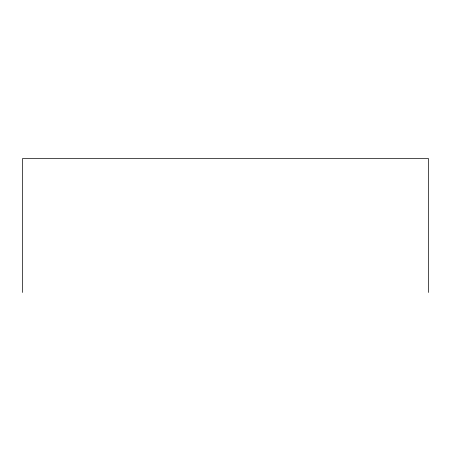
<?xml version="1.0" encoding="UTF-8"?>
<svg xmlns="http://www.w3.org/2000/svg" width="451" height="451" viewBox="0 0 451 451"><rect width="100%" height="100%" fill="white"/><g stroke="black" fill="none" stroke-linecap="round" stroke-linejoin="round"><path stroke-width="0.68" d="M428.45 292.468L428.45 158.532L22.55 158.532L22.55 292.468"/></g></svg>
